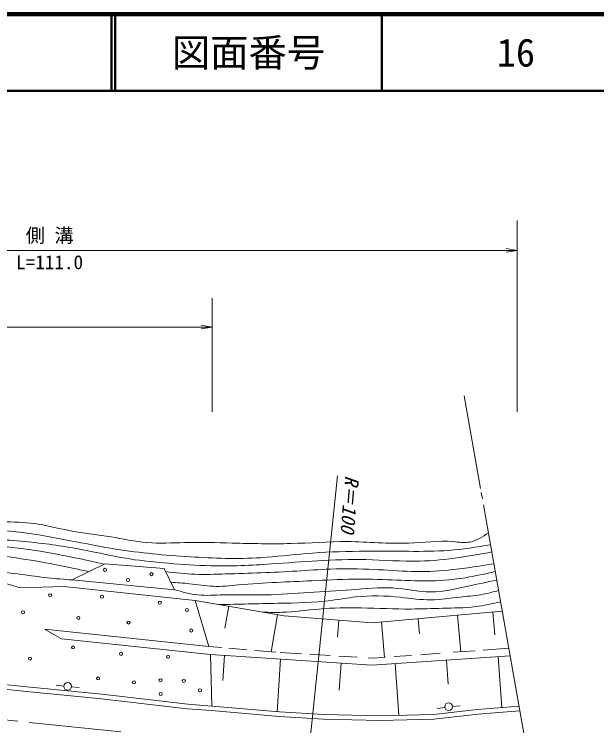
# Model space of a CAD drawing. Units: millimetres, scale not verified. Extents: x 40000 to 680000, y 20000 to 380000.
# Drawn here: x 496072 to 572037, y 287194 to 380000 of the extents above; entities that cross this region are included whole.
import ezdxf
from ezdxf.enums import TextEntityAlignment as Align

# ---------------------------------------------------------------- set-up
doc = ezdxf.new("R2010")
doc.units = ezdxf.units.MM
doc.header["$LTSCALE"] = 1000
doc.linetypes.add('CHAIN', pattern=[18.5, 12, -1.5, 3.5, -1.5])
for name, color, linetype, lineweight in [('M-BGD', 7, 'Continuous', 13), ('M-BMK', 2, 'CHAIN', 13), ('M-BMK-SRVR', 3, 'Continuous', 13), ('M-STR-HTXT', 7, 'Continuous', 13), ('M-STR-STR3', 7, 'Continuous', 13), ('M-TTL', 2, 'Continuous', 140), ('M-TTL-LINE', 7, 'Continuous', 50)]:
    doc.layers.add(name, color=color, linetype=linetype, lineweight=lineweight)
doc.layers.add('M-TTL-TXT', color=7, linetype='Continuous')
doc.styles.add('ＭＳ ゴシック', font='')
doc.styles.get('ＭＳ ゴシック').set_extended_font_data('MS Gothic')

# ---------------------------------------------------------------- blocks, each defined once
blk = doc.blocks.new('open_arrow')
at = {"color": 0, "linetype": 'Continuous', "lineweight": -2}
blk.add_lwpolyline([(7.5, 1.25), (0, 0), (7.5, -1.25)], dxfattribs=at)

msp = doc.modelspace()

# ---------------------------------------------------------------- linework, layer by layer
at = {"layer": 'M-BGD'}
for p, q in [((507886, 308316), (503644, 306211)), ((515604, 307713), (507886, 308316)), ((487446, 308045), (496852, 305181)), ((516991, 304940), (515604, 307713)), ((496852, 305181), (502520, 305362)), ((502520, 305362), (519674, 303523)), ((503644, 306211), (516991, 304940)), ((519674, 303523), (531281, 301533)), ((519674, 303523), (521453, 297523)), ((523552, 299906), (524044, 302774)), ((529576, 296838), (530407, 301683)), ((542768, 300629), (559722, 302128)), ((558731, 299050), (558468, 302017)), ((531281, 301533), (542768, 300629)), ((538236, 298735), (538412, 300972)), ((544362, 296117), (543954, 300734)), ((548911, 299185), (548737, 301157)), ((554317, 296844), (553895, 301613)), ((521453, 297523), (500017, 299815)), ((500017, 299815), (502218, 298548)), ((502218, 298548), (521664, 296468)), ((523131, 297382), (521453, 297523)), ((526425, 297104), (524037, 297305)), ((530190, 296786), (527443, 297018)), ((556186, 296981), (553325, 296772)), ((560577, 297301), (557223, 297056)), ((521664, 296468), (542707, 295111)), ((521664, 296468), (521846, 289763)), ((523282, 293105), (523491, 296350)), ((533530, 296574), (530738, 296739)), ((537269, 296353), (534569, 296513)), ((540809, 296144), (538418, 296285)), ((542979, 296016), (542225, 296060)), ((542707, 295111), (560753, 296308)), ((544452, 296123), (542979, 296016)), ((547864, 296373), (545626, 296209)), ((551606, 296646), (549086, 296462)), ((559637, 289564), (559197, 296205)), ((530362, 289015), (530805, 295879)), ((538461, 291843), (538689, 295371)), ((546214, 288558), (545766, 295314)), ((552650, 292609), (552441, 295757)), ((481061, 293533), (497216, 291697)), ((481127, 294129), (497279, 292294)), ((502546, 292377), (501556, 292497)), ((497216, 291697), (507453, 290718)), ((497279, 292294), (507517, 291315)), ((503546, 292277), (504536, 292187)), ((507453, 290718), (518634, 289412)), ((507517, 291315), (518693, 290010)), ((518693, 290010), (521846, 289763)), ((521846, 289763), (530644, 288990)), ((552216, 289597), (551226, 289427)), ((553206, 289717), (554206, 289787)), ((556503, 289316), (561916, 289744)), ((518634, 289412), (521796, 289165)), ((521796, 289165), (530600, 288391)), ((530644, 288990), (536436, 288664)), ((536436, 288664), (543777, 288501)), ((543777, 288501), (550752, 288664)), ((550752, 288664), (556503, 289316)), ((550793, 288064), (556561, 288719)), ((556561, 288719), (561963, 289146)), ((530600, 288391), (536412, 288064)), ((536412, 288064), (543778, 287900)), ((543778, 287900), (550793, 288064))]:
    msp.add_line(p, q, dxfattribs=at)
for centre, radius in [((507907, 307528), 200), ((510910, 306204), 200), ((513970, 306964), 200), ((500755, 304215), 200), ((507517, 304023), 200), ((515063, 303260), 200), ((497209, 301995), 200), ((518590, 302285), 200), ((504434, 301266), 200), ((510975, 300656), 200), ((519159, 299620), 200), ((503749, 297408), 200), ((498138, 295957), 200), ((510006, 296579), 200), ((516141, 296202), 200), ((507008, 293364), 200), ((515147, 293129), 200), ((503046, 292321), 500), ((511693, 292850), 200), ((518191, 293042), 200), ((515164, 291330), 200), ((520291, 291813), 200), ((552710, 289683), 500)]:
    msp.add_circle(centre, radius, dxfattribs=at)
for points, knots in [([(427718, 326742), (429980, 326163), (432242, 325583), (434471, 324887), (435676, 324511), (436872, 324101), (438041, 323628), (439728, 322944), (441359, 322128), (443010, 321353), (445112, 320366), (447244, 319446), (449413, 318624), (451572, 317805), (453766, 317082), (455957, 316349), (458074, 315641), (460187, 314923), (462326, 314285), (465999, 313188), (469745, 312327), (473523, 311660), (475996, 311224), (478482, 310871), (480977, 310610), (483550, 310342), (486132, 310171), (488710, 309945), (492107, 309648), (495498, 309256), (498858, 308686), (500545, 308399), (502225, 308068), (503897, 307706), (504534, 307568), (505170, 307426), (505805, 307284)], [0, 0, 0, 0, 1, 1, 1, 2, 2, 2, 3, 3, 3, 4, 4, 4, 5, 5, 5, 6, 6, 6, 7, 7, 7, 8, 8, 8, 9, 9, 9, 10, 10, 10, 11, 11, 11, 12, 12, 12, 12]), ([(433270, 327031), (435763, 326328), (438257, 325624), (440633, 324619), (441678, 324177), (442701, 323676), (443743, 323223), (445065, 322647), (446419, 322146), (447742, 321572), (449297, 320898), (450810, 320123), (452376, 319478), (454236, 318711), (456169, 318128), (458088, 317510), (460416, 316760), (462724, 315959), (465071, 315288), (467206, 314678), (469373, 314176), (471545, 313701), (473505, 313273), (475469, 312866), (477448, 312559), (479639, 312219), (481847, 312000), (484050, 311734), (486145, 311480), (488235, 311183), (490334, 310972), (492173, 310787), (494019, 310669), (495856, 310464), (497792, 310248), (499717, 309935), (501632, 309576), (503183, 309285), (504726, 308963), (506266, 308623), (506781, 308510), (507295, 308394), (507809, 308278)], [0, 0, 0, 0, 1, 1, 1, 2, 2, 2, 3, 3, 3, 4, 4, 4, 5, 5, 5, 6, 6, 6, 7, 7, 7, 8, 8, 8, 9, 9, 9, 10, 10, 10, 11, 11, 11, 12, 12, 12, 13, 13, 13, 14, 14, 14, 14]), ([(443316, 324514), (444440, 324087), (445564, 323661), (446705, 323279), (448050, 322829), (449418, 322442), (450735, 321923), (452373, 321279), (453932, 320433), (455561, 319765), (457658, 318906), (459870, 318344), (462048, 317697), (464018, 317112), (465961, 316459), (467925, 315863), (469631, 315346), (471353, 314872), (473096, 314500), (475010, 314091), (476949, 313805), (478878, 313466), (480729, 313141), (482571, 312768), (484425, 312479), (487009, 312076), (489618, 311835), (492229, 311632), (494741, 311438), (497254, 311279), (499751, 310974), (502100, 310687), (504434, 310271), (506756, 309799), (508212, 309503), (509663, 309186), (511128, 308953), (512808, 308686), (514506, 308530), (516205, 308389), (518022, 308238), (519839, 308105), (521658, 308060), (524306, 307994), (526958, 308116), (529603, 308295), (531626, 308431), (533644, 308600), (535668, 308718), (537749, 308839), (539835, 308904), (541920, 308859), (544256, 308808), (546591, 308617), (548925, 308671), (550669, 308711), (552413, 308888), (554143, 309141), (555553, 309347), (556953, 309603), (558353, 309859)], [0, 0, 0, 0, 1, 1, 1, 2, 2, 2, 3, 3, 3, 4, 4, 4, 5, 5, 5, 6, 6, 6, 7, 7, 7, 8, 8, 8, 9, 9, 9, 10, 10, 10, 11, 11, 11, 12, 12, 12, 13, 13, 13, 14, 14, 14, 15, 15, 15, 16, 16, 16, 17, 17, 17, 18, 18, 18, 19, 19, 19, 20, 20, 20, 20]), ([(451078, 322761), (452940, 322017), (454802, 321274), (456675, 320554), (458517, 319845), (460369, 319160), (462253, 318576), (463777, 318105), (465321, 317701), (466858, 317277), (468609, 316793), (470351, 316284), (472101, 315787), (473814, 315300), (475535, 314825), (477285, 314536), (479154, 314227), (481056, 314130), (482946, 313940), (485217, 313711), (487470, 313348), (489738, 313106), (492078, 312855), (494434, 312733), (496769, 312450), (499228, 312152), (501664, 311676), (504098, 311199), (505823, 310861), (507548, 310522), (509282, 310246), (512494, 309734), (515739, 309439), (518994, 309233), (522072, 309038), (525159, 308922), (528229, 309114), (530198, 309236), (532160, 309485), (534128, 309650), (536427, 309842), (538734, 309919), (541040, 309948), (543204, 309975), (545367, 309959), (547535, 309948), (549265, 309939), (550997, 309933), (552718, 310067), (554549, 310209), (556367, 310510), (558184, 310811)], [0, 0, 0, 0, 1, 1, 1, 2, 2, 2, 3, 3, 3, 4, 4, 4, 5, 5, 5, 6, 6, 6, 7, 7, 7, 8, 8, 8, 9, 9, 9, 10, 10, 10, 11, 11, 11, 12, 12, 12, 13, 13, 13, 14, 14, 14, 15, 15, 15, 16, 16, 16, 17, 17, 17, 17]), ([(455806, 322388), (457588, 321757), (459370, 321127), (461173, 320557), (462963, 319991), (464773, 319485), (466539, 318852), (468401, 318185), (470214, 317378), (472095, 316769), (474003, 316151), (475979, 315738), (477967, 315443), (479688, 315187), (481417, 315021), (483144, 314811), (485269, 314553), (487389, 314229), (489520, 314054), (491366, 313902), (493219, 313862), (495076, 313801), (496471, 313756), (497869, 313698), (499243, 313486), (500770, 313249), (502268, 312821), (503789, 312539), (505397, 312239), (507031, 312103), (508650, 311844), (510231, 311592), (511798, 311224), (513385, 311087), (515015, 310946), (516665, 311049), (518310, 311087), (520376, 311134), (522435, 311078), (524497, 311023), (527042, 310955), (529591, 310888), (532136, 310960), (534598, 311030), (537057, 311230), (539523, 311213), (542199, 311194), (544883, 310918), (547541, 311023), (549446, 311099), (551337, 311369), (553286, 311213), (554047, 311152), (554817, 311026), (555530, 311159), (556377, 311317), (557143, 311843), (557908, 312368)], [0, 0, 0, 0, 1, 1, 1, 2, 2, 2, 3, 3, 3, 4, 4, 4, 5, 5, 5, 6, 6, 6, 7, 7, 7, 8, 8, 8, 9, 9, 9, 10, 10, 10, 11, 11, 11, 12, 12, 12, 13, 13, 13, 14, 14, 14, 15, 15, 15, 16, 16, 16, 17, 17, 17, 18, 18, 18, 19, 19, 19, 19]), ([(515810, 307301), (517100, 307152), (518389, 307003), (519683, 306952), (520998, 306900), (522317, 306949), (523634, 306991), (525183, 307042), (526730, 307083), (528277, 307143), (529825, 307204), (531373, 307282), (532919, 307380), (534382, 307472), (535844, 307580), (537309, 307633), (539198, 307701), (541092, 307675), (542981, 307582), (544619, 307502), (546254, 307370), (547894, 307329), (549476, 307289), (551062, 307334), (552638, 307481), (553626, 307573), (554610, 307706), (555592, 307852), (556604, 308003), (557614, 308168), (558623, 308333)], [0, 0, 0, 0, 1, 1, 1, 2, 2, 2, 3, 3, 3, 4, 4, 4, 5, 5, 5, 6, 6, 6, 7, 7, 7, 8, 8, 8, 9, 9, 9, 10, 10, 10, 10]), ([(487446, 308045), (489149, 307867), (490852, 307689), (492553, 307490), (494057, 307314), (495559, 307122), (497060, 306921), (498182, 306771), (499304, 306615), (500429, 306494), (501499, 306379), (502572, 306295), (503644, 306211)], [0, 0, 0, 0, 1, 1, 1, 2, 2, 2, 3, 3, 3, 4, 4, 4, 4]), ([(516502, 305917), (517312, 305864), (518122, 305812), (518929, 305719), (519957, 305602), (520980, 305419), (522008, 305382), (523101, 305342), (524200, 305465), (525296, 305565), (526972, 305717), (528644, 305811), (530318, 305893), (531843, 305968), (533369, 306031), (534895, 306106), (536679, 306192), (538462, 306294), (540246, 306318), (541951, 306341), (543658, 306294), (545364, 306222), (546922, 306155), (548479, 306069), (550038, 306086), (551472, 306102), (552908, 306207), (554326, 306415), (555832, 306635), (557318, 306972), (558804, 307310)], [0, 0, 0, 0, 1, 1, 1, 2, 2, 2, 3, 3, 3, 4, 4, 4, 5, 5, 5, 6, 6, 6, 7, 7, 7, 8, 8, 8, 9, 9, 9, 10, 10, 10, 10]), ([(516991, 304940), (517996, 304656), (519000, 304373), (520024, 304264), (521118, 304148), (522234, 304232), (523345, 304264), (525203, 304317), (527049, 304225), (528896, 304264), (530762, 304303), (532629, 304476), (534495, 304596), (536345, 304715), (538194, 304781), (540046, 304928), (541849, 305072), (543655, 305292), (545455, 305165), (547104, 305049), (548749, 304641), (550389, 304644), (552008, 304646), (553623, 305049), (555228, 305403), (556492, 305681), (557748, 305928), (559005, 306175)], [0, 0, 0, 0, 1, 1, 1, 2, 2, 2, 3, 3, 3, 4, 4, 4, 5, 5, 5, 6, 6, 6, 7, 7, 7, 8, 8, 8, 9, 9, 9, 9]), ([(522746, 302996), (525304, 303057), (527863, 303117), (530427, 303164), (532778, 303206), (535134, 303237), (537461, 303546), (538515, 303687), (539563, 303884), (540619, 304001), (542544, 304213), (544496, 304157), (546434, 303953), (547770, 303813), (549100, 303603), (550429, 303618), (551673, 303632), (552915, 303844), (554162, 303977), (555083, 304076), (556006, 304132), (556914, 304288), (557698, 304423), (558470, 304632), (559242, 304841)], [0, 0, 0, 0, 1, 1, 1, 2, 2, 2, 3, 3, 3, 4, 4, 4, 5, 5, 5, 6, 6, 6, 7, 7, 7, 8, 8, 8, 8]), ([(559507, 303341), (558415, 303105), (557324, 302868), (556220, 302733), (554804, 302559), (553368, 302552), (551937, 302518), (550579, 302485), (549224, 302429), (547869, 302422), (545693, 302410), (543516, 302526), (541337, 302565), (539485, 302599), (537632, 302579), (535786, 302422), (534182, 302285), (532584, 302045), (530977, 301991), (530163, 301964), (529347, 301984), (528531, 302005)], [0, 0, 0, 0, 1, 1, 1, 2, 2, 2, 3, 3, 3, 4, 4, 4, 5, 5, 5, 6, 6, 6, 7, 7, 7, 7])]:
    msp.add_open_spline(points, degree=3, knots=knots, dxfattribs=at)
at = {"layer": 'M-BMK'}
msp.add_line((479617, 289545), (534475, 283853), dxfattribs=at)
at = {"layer": 'M-BMK-SRVR'}
for p, q in [((554744, 330230), (556888, 318127)), ((556977, 317625), (557122, 316808)), ((557262, 316015), (562630, 285715))]:
    msp.add_line(p, q, dxfattribs=at)
at = {"layer": 'M-STR-HTXT'}
msp.add_line((534487, 283861), (538221, 319801), dxfattribs=at)
at = {"layer": 'M-STR-STR3'}
for p, q in [((561676, 328146), (561676, 353098)), ((449310, 349187), (561676, 349187)), ((521876, 328146), (521876, 342947)), ((455240, 339187), (521876, 339187))]:
    msp.add_line(p, q, dxfattribs=at)
at = {"layer": 'M-TTL'}
msp.add_line((680000, 380000), (40000, 380000), dxfattribs=at)
at = {"layer": 'M-TTL-LINE'}
for p, q in [((508747, 380000), (508747, 370000)), ((509247, 380000), (509247, 370000)), ((543997, 380000), (543997, 370000)), ((40000, 370000), (680000, 370000))]:
    msp.add_line(p, q, dxfattribs=at)

# ---------------------------------------------------------------- block references
at = {"layer": 'M-STR-STR3', "xscale": 193, "yscale": 193, "rotation": 180}
for p in [(561676, 349187), (521876, 339187)]:
    msp.add_blockref('open_arrow', p, dxfattribs=at)

# ---------------------------------------------------------------- texts
at = {"layer": 'M-STR-HTXT', "style": 'ＭＳ ゴシック', "oblique": 15}
msp.add_text('R＝100', height=1833, rotation=265.329, dxfattribs=at).set_placement((538689, 319919), align=Align.BOTTOM_LEFT)
at = {"layer": 'M-STR-STR3', "style": 'ＭＳ ゴシック'}
for s, p in [('側 溝', (497571, 349687)), ('L=111.0', (496321, 346187))]:
    msp.add_text(s, height=1833, dxfattribs=at).set_placement(p, align=Align.BOTTOM_LEFT)
at = {"layer": 'M-TTL-TXT', "style": 'ＭＳ ゴシック'}
for s, p in [('図面番号', (526622, 375000)), ('16', (561497, 375000))]:
    msp.add_text(s, height=3666, dxfattribs=at).set_placement(p, align=Align.MIDDLE_CENTER)

doc.saveas('drawing.dxf')
